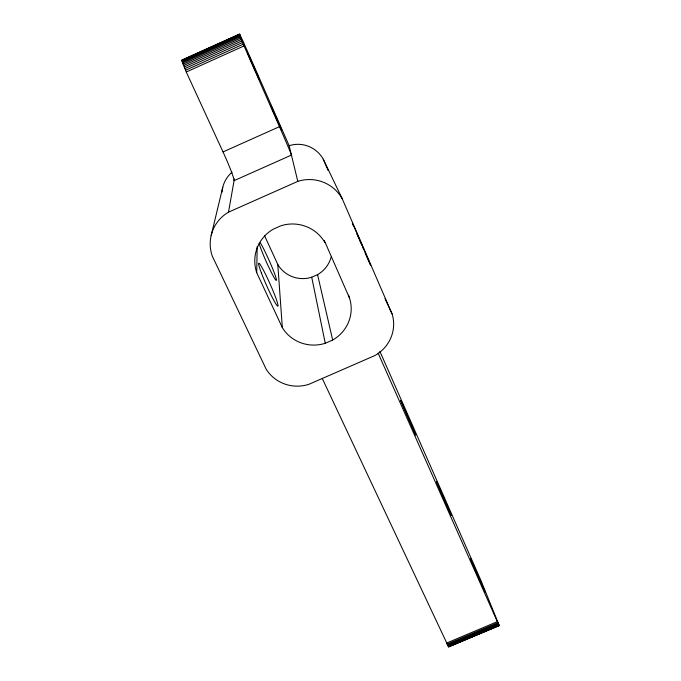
<?xml version="1.0" encoding="UTF-8"?>
<svg xmlns="http://www.w3.org/2000/svg" width="681" height="681" viewBox="0 0 681 681"><rect width="100%" height="100%" fill="white"/><g stroke="black" fill="none" stroke-linecap="round" stroke-linejoin="round"><path stroke-width="1.02" d="M348.561 295.145L349.549 298.142A36.8 35.846 -9.1 0 1 332.668 340.04L325.263 343.284A36.8 35.846 -8.9 0 1 282.334 327.621L256.728 272.698L257.171 246.624M238.937 34.348L181.759 60.183L186.262 71.999L223.019 151.923A29.164 2.043 65.6 0 1 234.068 180.661L291.434 155.089A29.232 0.536 66.3 0 0 279.457 126.683L238.92 34.22L239.729 34.152L243.338 41.882L289.153 145.7A29.189 28.917 73.3 0 1 323.245 159.158L342.177 198.648L392.128 314.052A36.536 35.352 -18.7 0 1 374.967 355.516L308.782 384.356A36.476 35.14 -5.4 0 1 266.143 369.128L212.31 256.167A37.821 37.132 22.1 0 1 228.51 212.166L234.366 178.967M211.204 235.337L222.755 187.318M181.759 60.183L239.729 34.152M181.793 60.575L239.057 34.697M187.76 58.038L189.693 57.17M194.519 54.982L200.308 52.369M208.037 48.879L210.931 47.568M215.758 45.38L219.622 43.635M221.555 42.767L224.449 41.456M229.276 39.277L235.073 36.655M237.005 35.787L239.899 34.476M181.938 61.179L239.269 35.267M182.185 61.988L239.584 36.059M182.534 63.001L239.993 37.046M182.976 64.193L240.478 38.213M183.504 65.538L241.048 39.549M184.108 67.019L241.678 41.022M184.772 68.611L242.359 42.605M185.496 70.279L243.083 44.282M186.262 71.999L243.841 46.01M223.019 151.923L279.457 126.683M228.51 212.166L297.81 181.367A37.668 37.583 -6.8 0 1 342.177 198.648M264.628 235.83L277.788 264.492A29.011 28.696 -3 0 0 311.719 277.21L317.567 274.639A29.011 28.696 -3.2 0 0 331.119 257.12M446.523 643.111L497.334 621.659L499.241 625.66L448.524 646.763L322.317 378.585M447.042 644.175L497.82 622.74M447.511 645.077L498.245 623.668M447.919 645.826L498.603 624.434M448.26 646.388L498.884 625.022M448.788 646.354L451.69 645.128M453.623 644.311L456.525 643.085M458.458 642.268L461.36 641.051M479.73 633.296L481.663 632.479M487.468 630.027L490.371 628.801M492.303 627.993L495.206 626.767M448.524 646.763L499.088 625.43M379.87 351.362L481.152 580.978L499.199 625.49L448.711 646.95M385.012 298.601L392.128 314.052M369.57 262.96L370.694 265.386L363.348 248.173M353.192 224.943L354.239 227.284M368.149 259.767L369.213 262.159M378.1 353.064L497.334 621.659M324.326 240.555L349.549 298.142M354.614 228.144L356.129 231.583M366.659 256.371L367.783 258.916M356.503 232.442L360.853 242.41M365.195 253.026L366.284 255.528M362.513 246.888L363.705 249.612M361.27 243.372L362.93 247.212M359.321 239.533L361.722 245.075M323.245 159.158L328.216 170.642M357.048 234.264L358.947 238.656M352.366 223.308L353.448 225.862M289.153 145.7L297.81 181.367M317.567 274.639L332.668 340.04M311.719 277.21L325.263 343.284M277.788 264.492L282.334 327.621M222.023 192.178A29.189 28.738 44 0 1 232.042 172.225M324.939 242.589A37.344 36.817 1.4 0 0 280.887 225.794L273.243 229.182A37.344 36.808 1.5 0 0 256.728 272.698M260.219 242.751A21.392 1.566 66 0 1 274.009 272.153A21.392 1.566 66 0 1 272.085 273.864A21.392 1.566 66 0 1 259.18 243.67M485.034 592.095L470.614 558.854L485.034 592.095M259.325 79.49L247.961 53.859L259.325 79.49M281.696 130.207L270.612 105.138L281.696 130.207M451.18 515.466L436.521 481.535L451.18 515.466M415.657 434.972L400.734 400.496L415.657 434.972M261.376 272.928A23.537 1.907 66 0 0 277.695 306.178A23.537 1.907 66 0 0 265.879 274.962A23.537 1.907 66 0 0 261.376 272.928"/></g></svg>
